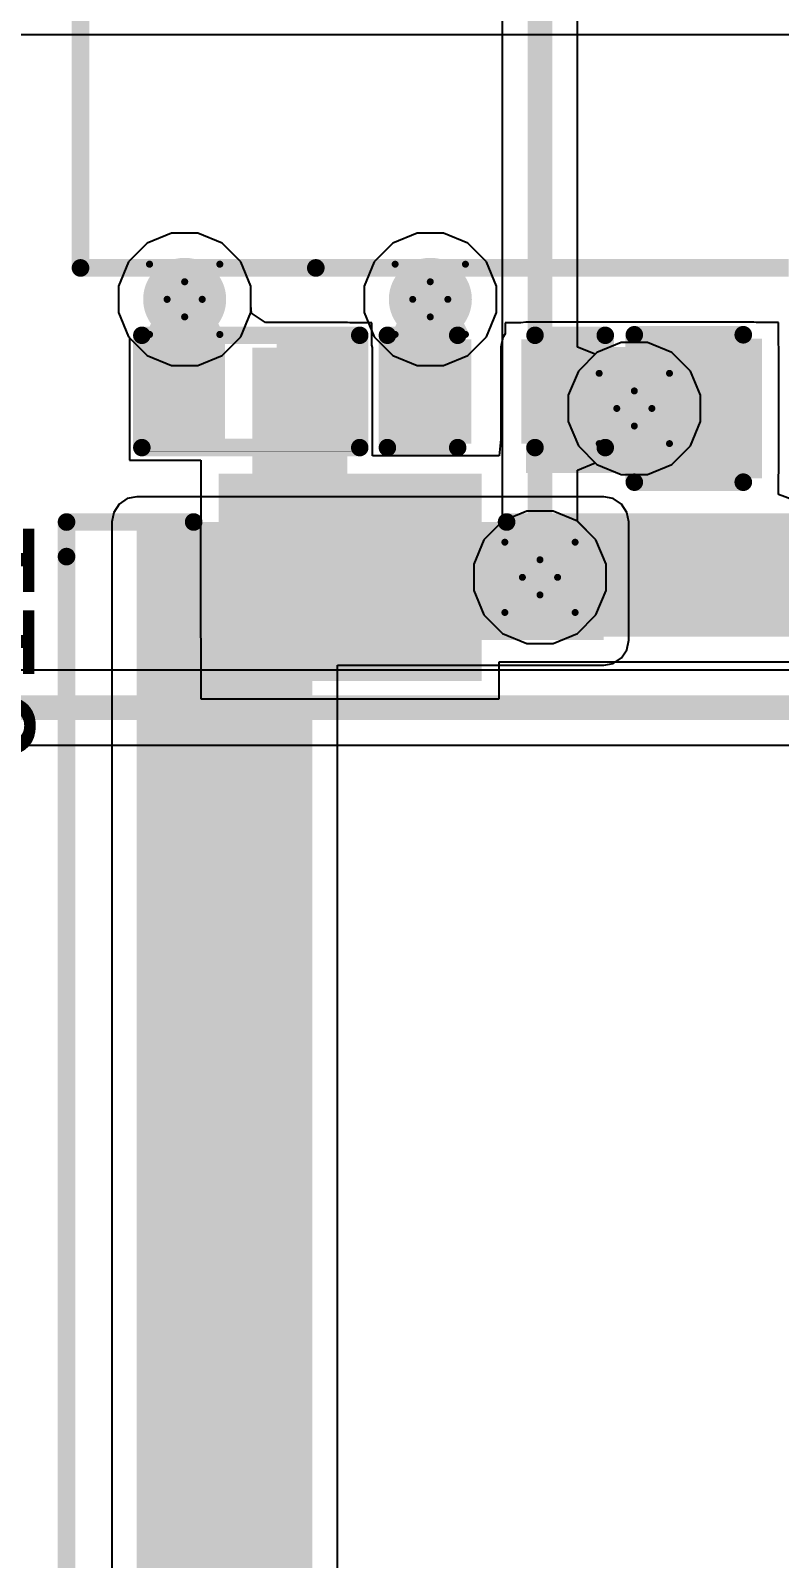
# Model space of a CAD drawing. Header units: inches. Extents: x -3 to 289, y -11 to 89.
# Drawn here: x 45.92 to 51.33, y 8.14 to 19.19 of the extents above; entities that cross this region are included whole.
import ezdxf

# ---------------------------------------------------------------- set-up
doc = ezdxf.new("R2010")
doc.units = ezdxf.units.IN
for name, color, linetype in [('Bottom Layer', 5, 'Continuous'), ('Drill Drawing', 1, 'Continuous'), ('Layer 1', 16, 'Continuous'), ('Layer 2', 76, 'Continuous'), ('Top Layer', 1, 'Continuous'), ('Top Overlay', 2, 'Continuous'), ('Top Paste', 8, 'Continuous'), ('Top Solder', 216, 'Continuous'), ('Via Holes', 16, 'Continuous')]:
    doc.layers.add(name, color=color, linetype=linetype)
doc.styles.add('Arial', font='', dxfattribs={"height": 0.2})
doc.styles.get('Arial').set_extended_font_data('Arial')

# ---------------------------------------------------------------- blocks, each defined once
blk = doc.blocks.new('693071010811_2')
at = {"layer": 'Top Overlay'}
for points in [[(5.274, 7.426, 0.127, 0.127, 0), (1.855, 7.426, 0.127, 0.127, 0)], [(6.975, 7.426, 0.127, 0.127, 0), (5.274, 7.426, 0.127, 0.127, 0)], [(6.975, 7.426, 0.127, 0.127, 0), (6.975, -5.844, 0.127, 0.127, 0)]]:
    blk.add_lwpolyline(points, format="xyseb", dxfattribs=at)
for points in [[(5.242, 7.426, 0.0635, 0.0635, 1), (5.306, 7.426, 0.0635, 0.0635, 1)], [(5.242, 7.426, 0.0635, 0.0635, 1), (5.306, 7.426, 0.0635, 0.0635, 1)], [(6.943, 7.426, 0.0635, 0.0635, 1), (7.007, 7.426, 0.0635, 0.0635, 1)], [(6.943, 7.426, 0.0635, 0.0635, 1), (7.007, 7.426, 0.0635, 0.0635, 1)]]:
    blk.add_lwpolyline(points, format="xyseb", close=True, dxfattribs=at)
blk = doc.blocks.new('R___0402_29')
at = {"layer": 'Top Layer'}
for points in [[(-0.699, -0.318), (-0.699, 0.318), (-0.241, 0.318), (-0.241, -0.318)], [(0.241, -0.318), (0.241, 0.318), (0.699, 0.318), (0.699, -0.318)]]:
    blk.add_hatch(color=1, dxfattribs=at).paths.add_polyline_path(points)
at = {"layer": 'Top Paste'}
for points in [[(-0.699, -0.318), (-0.699, 0.318), (-0.241, 0.318), (-0.241, -0.318)], [(0.241, -0.318), (0.241, 0.318), (0.699, 0.318), (0.699, -0.318)]]:
    blk.add_hatch(color=8, dxfattribs=at).paths.add_polyline_path(points)
at = {"layer": 'Top Solder'}
for points in [[(-0.754, -0.373), (-0.754, 0.373), (-0.186, 0.373), (-0.186, -0.373)], [(0.186, -0.373), (0.186, 0.373), (0.754, 0.373), (0.754, -0.373)]]:
    blk.add_hatch(color=216, dxfattribs=at).paths.add_polyline_path(points)
at = {"layer": 'Top Overlay'}
for points in [[(-0.787, -0.406, 0.127, 0.127, 0), (-0.787, 0.406, 0.127, 0.127, 0)], [(-0.787, 0.406, 0.127, 0.127, 0), (0.787, 0.406, 0.127, 0.127, 0)], [(0.787, -0.406, 0.127, 0.127, 0), (0.787, 0.406, 0.127, 0.127, 0)], [(-0.787, -0.406, 0.127, 0.127, 0), (0.787, -0.406, 0.127, 0.127, 0)], [(-0.813, -0.432, 0.00323, 0.00323, 0), (0.813, -0.432, 0.00323, 0.00323, 0)]]:
    blk.add_lwpolyline(points, format="xyseb", dxfattribs=at)
for points in [[(-0.819, 0.406, 0.0635, 0.0635, 1), (-0.756, 0.406, 0.0635, 0.0635, 1)], [(-0.819, 0.406, 0.0635, 0.0635, 1), (-0.756, 0.406, 0.0635, 0.0635, 1)], [(0.756, 0.406, 0.0635, 0.0635, 1), (0.819, 0.406, 0.0635, 0.0635, 1)], [(0.756, 0.406, 0.0635, 0.0635, 1), (0.819, 0.406, 0.0635, 0.0635, 1)], [(-0.819, -0.406, 0.0635, 0.0635, 1), (-0.756, -0.406, 0.0635, 0.0635, 1)], [(-0.819, -0.406, 0.0635, 0.0635, 1), (-0.756, -0.406, 0.0635, 0.0635, 1)], [(-0.814, -0.432, 0.00161, 0.00161, 1), (-0.812, -0.432, 0.00161, 0.00161, 1)], [(0.756, -0.406, 0.0635, 0.0635, 1), (0.819, -0.406, 0.0635, 0.0635, 1)], [(0.756, -0.406, 0.0635, 0.0635, 1), (0.819, -0.406, 0.0635, 0.0635, 1)], [(0.812, -0.432, 0.00161, 0.00161, 1), (0.814, -0.432, 0.00161, 0.00161, 1)]]:
    blk.add_lwpolyline(points, format="xyseb", close=True, dxfattribs=at)
blk = doc.blocks.new('693071010811_81')
at = {"layer": 'Top Layer'}
blk.add_hatch(color=1, dxfattribs=at).paths.add_polyline_path([(-5.875, 7.725), (-4.075, 7.725), (-4.075, 6.325), (-5.875, 6.325)])
at = {"layer": 'Top Paste'}
blk.add_hatch(color=8, dxfattribs=at).paths.add_polyline_path([(-5.875, 7.725), (-4.075, 7.725), (-4.075, 6.325), (-5.875, 6.325)])
at = {"layer": 'Top Solder'}
blk.add_hatch(color=216, dxfattribs=at).paths.add_polyline_path([(-5.925, 7.775), (-4.025, 7.775), (-4.025, 6.275), (-5.925, 6.275)])
at = {"layer": 'Top Overlay'}
for points in [[(-7.025, 7.425, 0.127, 0.127, 0), (-6.106, 7.425, 0.127, 0.127, 0)], [(-7.025, 7.175, 0.127, 0.127, 0), (-7.025, 7.425, 0.127, 0.127, 0)], [(-3.844, 7.425, 0.127, 0.127, 0), (-0.406, 7.425, 0.127, 0.127, 0)], [(-7.025, -4.944, 0.127, 0.127, 0), (-7.025, 7.175, 0.127, 0.127, 0)]]:
    blk.add_lwpolyline(points, format="xyseb", dxfattribs=at)
for points in [[(-7.057, 7.425, 0.0635, 0.0635, 1), (-6.993, 7.425, 0.0635, 0.0635, 1)], [(-7.057, 7.425, 0.0635, 0.0635, 1), (-6.993, 7.425, 0.0635, 0.0635, 1)], [(-6.138, 7.425, 0.0635, 0.0635, 1), (-6.074, 7.425, 0.0635, 0.0635, 1)], [(-3.876, 7.425, 0.0635, 0.0635, 1), (-3.812, 7.425, 0.0635, 0.0635, 1)], [(-7.057, 7.175, 0.0635, 0.0635, 1), (-6.993, 7.175, 0.0635, 0.0635, 1)], [(-7.057, 7.175, 0.0635, 0.0635, 1), (-6.993, 7.175, 0.0635, 0.0635, 1)]]:
    blk.add_lwpolyline(points, format="xyseb", close=True, dxfattribs=at)
blk = doc.blocks.new('C___0603_110')
at = {"layer": 'Top Layer'}
for points in [[(-0.381, 0.445), (-0.381, -0.445), (-1.143, -0.445), (-1.143, 0.445)], [(1.143, 0.445), (1.143, -0.445), (0.381, -0.445), (0.381, 0.445)]]:
    blk.add_hatch(color=1, dxfattribs=at).paths.add_polyline_path(points)
at = {"layer": 'Top Paste'}
for points in [[(-0.381, 0.445), (-0.381, -0.445), (-1.143, -0.445), (-1.143, 0.445)], [(1.143, 0.445), (1.143, -0.445), (0.381, -0.445), (0.381, 0.445)]]:
    blk.add_hatch(color=8, dxfattribs=at).paths.add_polyline_path(points)
at = {"layer": 'Top Solder'}
for points in [[(-0.321, 0.504), (-0.321, -0.504), (-1.203, -0.504), (-1.203, 0.504)], [(1.203, 0.504), (1.203, -0.504), (0.321, -0.504), (0.321, 0.504)]]:
    blk.add_hatch(color=216, dxfattribs=at).paths.add_polyline_path(points)
at = {"layer": 'Top Overlay'}
for points in [[(-1.245, 0.533, 0.127, 0.127, 0), (-1.245, -0.533, 0.127, 0.127, 0)], [(-0.457, 0.533, 0.127, 0.127, 0), (-1.245, 0.533, 0.127, 0.127, 0)], [(1.245, 0.533, 0.127, 0.127, 0), (0.457, 0.533, 0.127, 0.127, 0)], [(1.245, 0.533, 0.127, 0.127, 0), (1.245, -0.533, 0.127, 0.127, 0)], [(-0.457, -0.533, 0.127, 0.127, 0), (-1.245, -0.533, 0.127, 0.127, 0)], [(1.245, -0.533, 0.127, 0.127, 0), (0.457, -0.533, 0.127, 0.127, 0)]]:
    blk.add_lwpolyline(points, format="xyseb", dxfattribs=at)
for points in [[(-1.276, 0.533, 0.0635, 0.0635, 1), (-1.213, 0.533, 0.0635, 0.0635, 1)], [(-1.276, 0.533, 0.0635, 0.0635, 1), (-1.213, 0.533, 0.0635, 0.0635, 1)], [(-0.489, 0.533, 0.0635, 0.0635, 1), (-0.425, 0.533, 0.0635, 0.0635, 1)], [(0.425, 0.533, 0.0635, 0.0635, 1), (0.489, 0.533, 0.0635, 0.0635, 1)], [(1.213, 0.533, 0.0635, 0.0635, 1), (1.276, 0.533, 0.0635, 0.0635, 1)], [(1.213, 0.533, 0.0635, 0.0635, 1), (1.276, 0.533, 0.0635, 0.0635, 1)], [(-1.276, -0.533, 0.0635, 0.0635, 1), (-1.213, -0.533, 0.0635, 0.0635, 1)], [(-1.276, -0.533, 0.0635, 0.0635, 1), (-1.213, -0.533, 0.0635, 0.0635, 1)], [(-0.489, -0.533, 0.0635, 0.0635, 1), (-0.425, -0.533, 0.0635, 0.0635, 1)], [(0.425, -0.533, 0.0635, 0.0635, 1), (0.489, -0.533, 0.0635, 0.0635, 1)], [(1.213, -0.533, 0.0635, 0.0635, 1), (1.276, -0.533, 0.0635, 0.0635, 1)], [(1.213, -0.533, 0.0635, 0.0635, 1), (1.276, -0.533, 0.0635, 0.0635, 1)]]:
    blk.add_lwpolyline(points, format="xyseb", close=True, dxfattribs=at)
blk = doc.blocks.new('____0402_113')
at = {"layer": 'Top Layer'}
for points in [[(-0.699, -0.318), (-0.699, 0.318), (-0.241, 0.318), (-0.241, -0.318)], [(0.241, -0.318), (0.241, 0.318), (0.699, 0.318), (0.699, -0.318)]]:
    blk.add_hatch(color=1, dxfattribs=at).paths.add_polyline_path(points)
at = {"layer": 'Top Paste'}
for points in [[(-0.699, -0.318), (-0.699, 0.318), (-0.241, 0.318), (-0.241, -0.318)], [(0.241, -0.318), (0.241, 0.318), (0.699, 0.318), (0.699, -0.318)]]:
    blk.add_hatch(color=8, dxfattribs=at).paths.add_polyline_path(points)
at = {"layer": 'Top Solder'}
for points in [[(-0.758, -0.377), (-0.758, 0.377), (-0.181, 0.377), (-0.181, -0.377)], [(0.181, -0.377), (0.181, 0.377), (0.758, 0.377), (0.758, -0.377)]]:
    blk.add_hatch(color=216, dxfattribs=at).paths.add_polyline_path(points)
at = {"layer": 'Top Overlay'}
for points in [[(-0.787, -0.406, 0.127, 0.127, 0), (-0.787, 0.406, 0.127, 0.127, 0)], [(-0.787, 0.406, 0.127, 0.127, 0), (-0.279, 0.406, 0.127, 0.127, 0)], [(0.279, 0.406, 0.127, 0.127, 0), (0.787, 0.406, 0.127, 0.127, 0)], [(0.787, -0.406, 0.127, 0.127, 0), (0.787, 0.406, 0.127, 0.127, 0)], [(-0.787, -0.406, 0.127, 0.127, 0), (-0.279, -0.406, 0.127, 0.127, 0)], [(0.279, -0.406, 0.127, 0.127, 0), (0.787, -0.406, 0.127, 0.127, 0)]]:
    blk.add_lwpolyline(points, format="xyseb", dxfattribs=at)
for points in [[(-0.819, 0.406, 0.0635, 0.0635, 1), (-0.756, 0.406, 0.0635, 0.0635, 1)], [(-0.819, 0.406, 0.0635, 0.0635, 1), (-0.756, 0.406, 0.0635, 0.0635, 1)], [(-0.311, 0.406, 0.0635, 0.0635, 1), (-0.248, 0.406, 0.0635, 0.0635, 1)], [(0.248, 0.406, 0.0635, 0.0635, 1), (0.311, 0.406, 0.0635, 0.0635, 1)], [(0.756, 0.406, 0.0635, 0.0635, 1), (0.819, 0.406, 0.0635, 0.0635, 1)], [(0.756, 0.406, 0.0635, 0.0635, 1), (0.819, 0.406, 0.0635, 0.0635, 1)], [(-0.819, -0.406, 0.0635, 0.0635, 1), (-0.756, -0.406, 0.0635, 0.0635, 1)], [(-0.819, -0.406, 0.0635, 0.0635, 1), (-0.756, -0.406, 0.0635, 0.0635, 1)], [(-0.311, -0.406, 0.0635, 0.0635, 1), (-0.248, -0.406, 0.0635, 0.0635, 1)], [(0.248, -0.406, 0.0635, 0.0635, 1), (0.311, -0.406, 0.0635, 0.0635, 1)], [(0.756, -0.406, 0.0635, 0.0635, 1), (0.819, -0.406, 0.0635, 0.0635, 1)], [(0.756, -0.406, 0.0635, 0.0635, 1), (0.819, -0.406, 0.0635, 0.0635, 1)]]:
    blk.add_lwpolyline(points, format="xyseb", close=True, dxfattribs=at)

msp = doc.modelspace()

# ---------------------------------------------------------------- hatches: boundary and pattern name
at = {"layer": 'Bottom Layer'}
h = msp.add_hatch(color=5, dxfattribs=at)
edge = h.paths.add_edge_path()
edge.add_arc((47.032, 17.247), 0.3, 0, 360)
h = msp.add_hatch(color=5, dxfattribs=at)
edge = h.paths.add_edge_path()
edge.add_arc((48.808, 17.247), 0.3, 0, 360)
h = msp.add_hatch(color=5, dxfattribs=at)
edge = h.paths.add_edge_path()
edge.add_arc((50.283, 16.458), 0.3, 0, 360)
h = msp.add_hatch(color=5, dxfattribs=at)
edge = h.paths.add_edge_path()
edge.add_arc((49.6, 15.237), 0.3, 0, 360)
at = {"layer": 'Layer 1'}
h = msp.add_hatch(color=16, dxfattribs=at)
edge = h.paths.add_edge_path()
edge.add_arc((47.032, 17.247), 0.3, 0, 360)
h = msp.add_hatch(color=16, dxfattribs=at)
edge = h.paths.add_edge_path()
edge.add_arc((48.808, 17.247), 0.3, 0, 360)
h = msp.add_hatch(color=16, dxfattribs=at)
edge = h.paths.add_edge_path()
edge.add_arc((50.283, 16.458), 0.3, 0, 360)
h = msp.add_hatch(color=16, dxfattribs=at)
edge = h.paths.add_edge_path()
edge.add_arc((49.6, 15.237), 0.3, 0, 360)
at = {"layer": 'Layer 2'}
h = msp.add_hatch(color=76, dxfattribs=at)
edge = h.paths.add_edge_path()
edge.add_arc((47.032, 17.247), 0.3, 0, 360)
h = msp.add_hatch(color=76, dxfattribs=at)
edge = h.paths.add_edge_path()
edge.add_arc((48.808, 17.247), 0.3, 0, 360)
h = msp.add_hatch(color=76, dxfattribs=at)
edge = h.paths.add_edge_path()
edge.add_arc((50.283, 16.458), 0.3, 0, 360)
for points in [[(46.686, 2.087), (47.956, 2.087), (47.956, 15.638), (46.686, 15.638)], [(46.711, 14.783), (50.061, 14.783), (50.061, 15.638), (46.711, 15.638)]]:
    msp.add_hatch(color=76, dxfattribs=at).paths.add_polyline_path(points)
h = msp.add_hatch(color=76, dxfattribs=at)
edge = h.paths.add_edge_path()
edge.add_arc((49.6, 15.237), 0.3, 0, 360)
at = {"layer": 'Top Layer'}
h = msp.add_hatch(color=1, dxfattribs=at)
edge = h.paths.add_edge_path()
edge.add_arc((47.032, 17.247), 0.3, 0, 360)
h = msp.add_hatch(color=1, dxfattribs=at)
edge = h.paths.add_edge_path()
edge.add_arc((48.808, 17.247), 0.3, 0, 360)
for points in [[(51.146, 16.902), (49.499, 16.902), (49.499, 15.992), (51.146, 15.992)], [(47.522, 15.069), (48.208, 15.069), (48.208, 16.898), (47.522, 16.898)], [(47.328, 14.807), (54.828, 14.807), (54.828, 15.615), (47.328, 15.615)]]:
    msp.add_hatch(color=1, dxfattribs=at).paths.add_polyline_path(points)
h = msp.add_hatch(color=1, dxfattribs=at)
edge = h.paths.add_edge_path()
edge.add_arc((50.283, 16.458), 0.3, 0, 360)
h = msp.add_hatch(color=1, dxfattribs=at)
edge = h.paths.add_edge_path()
edge.add_arc((49.6, 15.237), 0.3, 0, 360)
at = {"layer": 'Via Holes'}
h = msp.add_hatch(color=7, dxfattribs=at)
edge = h.paths.add_edge_path()
edge.add_arc((47.032, 17.247), 0.15, 0, 360)
h = msp.add_hatch(color=7, dxfattribs=at)
edge = h.paths.add_edge_path()
edge.add_arc((48.808, 17.247), 0.15, 0, 360)
h = msp.add_hatch(color=7, dxfattribs=at)
edge = h.paths.add_edge_path()
edge.add_arc((50.283, 16.458), 0.15, 0, 360)
h = msp.add_hatch(color=7, dxfattribs=at)
edge = h.paths.add_edge_path()
edge.add_arc((49.6, 15.237), 0.15, 0, 360)

# ---------------------------------------------------------------- linework, layer by layer
at = {"layer": 'Bottom Layer'}
for p, q in [((24.074, 19.161), (58.339, 19.161)), ((46.937, 17.725), (46.761, 17.652)), ((47.127, 17.725), (46.937, 17.725)), ((47.303, 17.652), (47.127, 17.725)), ((48.713, 17.725), (48.537, 17.652)), ((48.903, 17.725), (48.713, 17.725)), ((49.078, 17.652), (48.903, 17.725)), ((46.761, 17.652), (46.627, 17.518)), ((47.437, 17.518), (47.303, 17.652)), ((48.537, 17.652), (48.403, 17.517)), ((49.213, 17.517), (49.078, 17.652)), ((46.627, 17.518), (46.554, 17.342)), ((47.51, 17.342), (47.437, 17.518)), ((48.403, 17.517), (48.33, 17.342)), ((49.285, 17.342), (49.213, 17.517)), ((46.554, 17.342), (46.554, 17.152)), ((47.51, 17.152), (47.51, 17.342)), ((48.33, 17.342), (48.33, 17.152)), ((49.285, 17.152), (49.285, 17.342)), ((46.554, 17.152), (46.627, 16.976)), ((47.437, 16.976), (47.51, 17.152)), ((48.33, 17.152), (48.403, 16.976)), ((49.213, 16.976), (49.285, 17.152)), ((46.627, 16.976), (46.761, 16.842)), ((47.303, 16.842), (47.437, 16.976)), ((48.403, 16.976), (48.537, 16.842)), ((49.078, 16.842), (49.213, 16.976)), ((46.761, 16.842), (46.937, 16.769)), ((47.127, 16.769), (47.303, 16.842)), ((48.537, 16.842), (48.713, 16.769)), ((48.903, 16.769), (49.078, 16.842)), ((46.937, 16.769), (47.127, 16.769)), ((48.713, 16.769), (48.903, 16.769)), ((49.505, 15.715), (49.33, 15.642)), ((49.695, 15.715), (49.505, 15.715)), ((49.871, 15.642), (49.695, 15.715)), ((49.33, 15.642), (49.195, 15.508)), ((50.005, 15.508), (49.871, 15.642)), ((49.195, 15.508), (49.123, 15.332)), ((50.078, 15.332), (50.005, 15.508)), ((49.123, 15.332), (49.123, 15.142)), ((50.078, 15.142), (50.078, 15.332)), ((49.123, 15.142), (49.195, 14.966)), ((50.005, 14.966), (50.078, 15.142)), ((49.195, 14.966), (49.33, 14.832)), ((49.871, 14.832), (50.005, 14.966)), ((49.33, 14.832), (49.505, 14.759)), ((49.695, 14.759), (49.871, 14.832)), ((49.505, 14.759), (49.695, 14.759)), ((58.339, 14.566), (35.378, 14.566)), ((35.266, 14.023), (58.339, 14.023))]:
    msp.add_line(p, q, dxfattribs=at)
msp.add_lwpolyline([(35.266, 14.295, 0.178, 0.178, 0), (60, 14.295, 0.178, 0.178, 0)], format="xyseb", dxfattribs=at)
at = {"layer": 'Drill Drawing'}
for points in [[(46.778, 17.501, 0.0508, 0.0508, 0), (47.032, 17.374, 0.0508, 0.0508, 0)], [(46.778, 17.501, 0.0508, 0.0508, 0), (46.905, 17.247, 0.0508, 0.0508, 0)], [(47.032, 17.374, 0.0508, 0.0508, 0), (47.286, 17.501, 0.0508, 0.0508, 0)], [(47.159, 17.247, 0.0508, 0.0508, 0), (47.286, 17.501, 0.0508, 0.0508, 0)], [(48.554, 17.501, 0.0508, 0.0508, 0), (48.808, 17.374, 0.0508, 0.0508, 0)], [(48.554, 17.501, 0.0508, 0.0508, 0), (48.681, 17.247, 0.0508, 0.0508, 0)], [(48.808, 17.374, 0.0508, 0.0508, 0), (49.062, 17.501, 0.0508, 0.0508, 0)], [(48.935, 17.247, 0.0508, 0.0508, 0), (49.062, 17.501, 0.0508, 0.0508, 0)], [(46.778, 16.993, 0.0508, 0.0508, 0), (46.905, 17.247, 0.0508, 0.0508, 0)], [(47.159, 17.247, 0.0508, 0.0508, 0), (47.286, 16.993, 0.0508, 0.0508, 0)], [(48.554, 16.993, 0.0508, 0.0508, 0), (48.681, 17.247, 0.0508, 0.0508, 0)], [(48.935, 17.247, 0.0508, 0.0508, 0), (49.062, 16.993, 0.0508, 0.0508, 0)], [(46.778, 16.993, 0.0508, 0.0508, 0), (47.032, 17.12, 0.0508, 0.0508, 0)], [(47.032, 17.12, 0.0508, 0.0508, 0), (47.286, 16.993, 0.0508, 0.0508, 0)], [(48.554, 16.993, 0.0508, 0.0508, 0), (48.808, 17.12, 0.0508, 0.0508, 0)], [(48.808, 17.12, 0.0508, 0.0508, 0), (49.062, 16.993, 0.0508, 0.0508, 0)], [(50.029, 16.712, 0.0508, 0.0508, 0), (50.283, 16.585, 0.0508, 0.0508, 0)], [(50.029, 16.712, 0.0508, 0.0508, 0), (50.156, 16.458, 0.0508, 0.0508, 0)], [(50.283, 16.585, 0.0508, 0.0508, 0), (50.537, 16.712, 0.0508, 0.0508, 0)], [(50.41, 16.458, 0.0508, 0.0508, 0), (50.537, 16.712, 0.0508, 0.0508, 0)], [(50.029, 16.204, 0.0508, 0.0508, 0), (50.156, 16.458, 0.0508, 0.0508, 0)], [(50.41, 16.458, 0.0508, 0.0508, 0), (50.537, 16.204, 0.0508, 0.0508, 0)], [(50.029, 16.204, 0.0508, 0.0508, 0), (50.283, 16.331, 0.0508, 0.0508, 0)], [(50.283, 16.331, 0.0508, 0.0508, 0), (50.537, 16.204, 0.0508, 0.0508, 0)], [(49.346, 15.491, 0.0508, 0.0508, 0), (49.6, 15.364, 0.0508, 0.0508, 0)], [(49.346, 15.491, 0.0508, 0.0508, 0), (49.473, 15.237, 0.0508, 0.0508, 0)], [(49.6, 15.364, 0.0508, 0.0508, 0), (49.854, 15.491, 0.0508, 0.0508, 0)], [(49.727, 15.237, 0.0508, 0.0508, 0), (49.854, 15.491, 0.0508, 0.0508, 0)], [(49.346, 14.983, 0.0508, 0.0508, 0), (49.473, 15.237, 0.0508, 0.0508, 0)], [(49.727, 15.237, 0.0508, 0.0508, 0), (49.854, 14.983, 0.0508, 0.0508, 0)], [(49.346, 14.983, 0.0508, 0.0508, 0), (49.6, 15.11, 0.0508, 0.0508, 0)], [(49.6, 15.11, 0.0508, 0.0508, 0), (49.854, 14.983, 0.0508, 0.0508, 0)]]:
    msp.add_lwpolyline(points, format="xyseb", dxfattribs=at)
for points in [[(46.765, 17.501, 0.0254, 0.0254, 1), (46.791, 17.501, 0.0254, 0.0254, 1)], [(46.765, 17.501, 0.0254, 0.0254, 1), (46.791, 17.501, 0.0254, 0.0254, 1)], [(47.273, 17.501, 0.0254, 0.0254, 1), (47.299, 17.501, 0.0254, 0.0254, 1)], [(47.273, 17.501, 0.0254, 0.0254, 1), (47.299, 17.501, 0.0254, 0.0254, 1)], [(48.541, 17.501, 0.0254, 0.0254, 1), (48.566, 17.501, 0.0254, 0.0254, 1)], [(48.541, 17.501, 0.0254, 0.0254, 1), (48.566, 17.501, 0.0254, 0.0254, 1)], [(49.049, 17.501, 0.0254, 0.0254, 1), (49.074, 17.501, 0.0254, 0.0254, 1)], [(49.049, 17.501, 0.0254, 0.0254, 1), (49.074, 17.501, 0.0254, 0.0254, 1)], [(47.019, 17.374, 0.0254, 0.0254, 1), (47.045, 17.374, 0.0254, 0.0254, 1)], [(47.019, 17.374, 0.0254, 0.0254, 1), (47.045, 17.374, 0.0254, 0.0254, 1)], [(48.795, 17.374, 0.0254, 0.0254, 1), (48.82, 17.374, 0.0254, 0.0254, 1)], [(48.795, 17.374, 0.0254, 0.0254, 1), (48.82, 17.374, 0.0254, 0.0254, 1)], [(46.892, 17.247, 0.0254, 0.0254, 1), (46.918, 17.247, 0.0254, 0.0254, 1)], [(46.892, 17.247, 0.0254, 0.0254, 1), (46.918, 17.247, 0.0254, 0.0254, 1)], [(47.146, 17.247, 0.0254, 0.0254, 1), (47.172, 17.247, 0.0254, 0.0254, 1)], [(47.146, 17.247, 0.0254, 0.0254, 1), (47.172, 17.247, 0.0254, 0.0254, 1)], [(48.668, 17.247, 0.0254, 0.0254, 1), (48.693, 17.247, 0.0254, 0.0254, 1)], [(48.668, 17.247, 0.0254, 0.0254, 1), (48.693, 17.247, 0.0254, 0.0254, 1)], [(48.922, 17.247, 0.0254, 0.0254, 1), (48.947, 17.247, 0.0254, 0.0254, 1)], [(48.922, 17.247, 0.0254, 0.0254, 1), (48.947, 17.247, 0.0254, 0.0254, 1)], [(47.019, 17.12, 0.0254, 0.0254, 1), (47.045, 17.12, 0.0254, 0.0254, 1)], [(47.019, 17.12, 0.0254, 0.0254, 1), (47.045, 17.12, 0.0254, 0.0254, 1)], [(48.795, 17.12, 0.0254, 0.0254, 1), (48.82, 17.12, 0.0254, 0.0254, 1)], [(48.795, 17.12, 0.0254, 0.0254, 1), (48.82, 17.12, 0.0254, 0.0254, 1)], [(46.765, 16.993, 0.0254, 0.0254, 1), (46.791, 16.993, 0.0254, 0.0254, 1)], [(46.765, 16.993, 0.0254, 0.0254, 1), (46.791, 16.993, 0.0254, 0.0254, 1)], [(47.273, 16.993, 0.0254, 0.0254, 1), (47.299, 16.993, 0.0254, 0.0254, 1)], [(47.273, 16.993, 0.0254, 0.0254, 1), (47.299, 16.993, 0.0254, 0.0254, 1)], [(48.541, 16.993, 0.0254, 0.0254, 1), (48.566, 16.993, 0.0254, 0.0254, 1)], [(48.541, 16.993, 0.0254, 0.0254, 1), (48.566, 16.993, 0.0254, 0.0254, 1)], [(49.049, 16.993, 0.0254, 0.0254, 1), (49.074, 16.993, 0.0254, 0.0254, 1)], [(49.049, 16.993, 0.0254, 0.0254, 1), (49.074, 16.993, 0.0254, 0.0254, 1)], [(50.016, 16.712, 0.0254, 0.0254, 1), (50.041, 16.712, 0.0254, 0.0254, 1)], [(50.016, 16.712, 0.0254, 0.0254, 1), (50.041, 16.712, 0.0254, 0.0254, 1)], [(50.524, 16.712, 0.0254, 0.0254, 1), (50.549, 16.712, 0.0254, 0.0254, 1)], [(50.524, 16.712, 0.0254, 0.0254, 1), (50.549, 16.712, 0.0254, 0.0254, 1)], [(50.27, 16.585, 0.0254, 0.0254, 1), (50.295, 16.585, 0.0254, 0.0254, 1)], [(50.27, 16.585, 0.0254, 0.0254, 1), (50.295, 16.585, 0.0254, 0.0254, 1)], [(50.143, 16.458, 0.0254, 0.0254, 1), (50.168, 16.458, 0.0254, 0.0254, 1)], [(50.143, 16.458, 0.0254, 0.0254, 1), (50.168, 16.458, 0.0254, 0.0254, 1)], [(50.397, 16.458, 0.0254, 0.0254, 1), (50.422, 16.458, 0.0254, 0.0254, 1)], [(50.397, 16.458, 0.0254, 0.0254, 1), (50.422, 16.458, 0.0254, 0.0254, 1)], [(50.27, 16.331, 0.0254, 0.0254, 1), (50.295, 16.331, 0.0254, 0.0254, 1)], [(50.27, 16.331, 0.0254, 0.0254, 1), (50.295, 16.331, 0.0254, 0.0254, 1)], [(50.016, 16.204, 0.0254, 0.0254, 1), (50.041, 16.204, 0.0254, 0.0254, 1)], [(50.016, 16.204, 0.0254, 0.0254, 1), (50.041, 16.204, 0.0254, 0.0254, 1)], [(50.524, 16.204, 0.0254, 0.0254, 1), (50.549, 16.204, 0.0254, 0.0254, 1)], [(50.524, 16.204, 0.0254, 0.0254, 1), (50.549, 16.204, 0.0254, 0.0254, 1)], [(49.334, 15.491, 0.0254, 0.0254, 1), (49.359, 15.491, 0.0254, 0.0254, 1)], [(49.334, 15.491, 0.0254, 0.0254, 1), (49.359, 15.491, 0.0254, 0.0254, 1)], [(49.842, 15.491, 0.0254, 0.0254, 1), (49.867, 15.491, 0.0254, 0.0254, 1)], [(49.842, 15.491, 0.0254, 0.0254, 1), (49.867, 15.491, 0.0254, 0.0254, 1)], [(49.588, 15.364, 0.0254, 0.0254, 1), (49.613, 15.364, 0.0254, 0.0254, 1)], [(49.588, 15.364, 0.0254, 0.0254, 1), (49.613, 15.364, 0.0254, 0.0254, 1)], [(49.461, 15.237, 0.0254, 0.0254, 1), (49.486, 15.237, 0.0254, 0.0254, 1)], [(49.461, 15.237, 0.0254, 0.0254, 1), (49.486, 15.237, 0.0254, 0.0254, 1)], [(49.715, 15.237, 0.0254, 0.0254, 1), (49.74, 15.237, 0.0254, 0.0254, 1)], [(49.715, 15.237, 0.0254, 0.0254, 1), (49.74, 15.237, 0.0254, 0.0254, 1)], [(49.588, 15.11, 0.0254, 0.0254, 1), (49.613, 15.11, 0.0254, 0.0254, 1)], [(49.588, 15.11, 0.0254, 0.0254, 1), (49.613, 15.11, 0.0254, 0.0254, 1)], [(49.334, 14.983, 0.0254, 0.0254, 1), (49.359, 14.983, 0.0254, 0.0254, 1)], [(49.334, 14.983, 0.0254, 0.0254, 1), (49.359, 14.983, 0.0254, 0.0254, 1)], [(49.842, 14.983, 0.0254, 0.0254, 1), (49.867, 14.983, 0.0254, 0.0254, 1)], [(49.842, 14.983, 0.0254, 0.0254, 1), (49.867, 14.983, 0.0254, 0.0254, 1)]]:
    msp.add_lwpolyline(points, format="xyseb", close=True, dxfattribs=at)
at = {"layer": 'Layer 1'}
for p, q in [((49.328, 19.99), (49.328, 15.641)), ((49.872, 16.902), (49.872, 19.878)), ((46.937, 17.725), (46.761, 17.652)), ((47.127, 17.725), (46.937, 17.725)), ((47.303, 17.652), (47.127, 17.725)), ((46.761, 17.652), (46.627, 17.518)), ((47.437, 17.518), (47.303, 17.652)), ((46.627, 17.518), (46.554, 17.342)), ((47.51, 17.342), (47.437, 17.518)), ((46.554, 17.342), (46.554, 17.152)), ((47.51, 17.152), (47.51, 17.342)), ((46.554, 17.152), (46.627, 16.976)), ((47.437, 16.976), (47.51, 17.152)), ((46.627, 16.976), (46.761, 16.842)), ((47.303, 16.842), (47.437, 16.976)), ((49.999, 16.85), (49.872, 16.902)), ((50.188, 16.935), (50.012, 16.863)), ((50.378, 16.935), (50.188, 16.935)), ((50.553, 16.863), (50.378, 16.935)), ((46.761, 16.842), (46.937, 16.769)), ((47.127, 16.769), (47.303, 16.842)), ((50.012, 16.863), (49.999, 16.85)), ((50.688, 16.728), (50.553, 16.863)), ((46.937, 16.769), (47.127, 16.769)), ((50.761, 16.553), (50.688, 16.728)), ((50.761, 16.363), (50.761, 16.553)), ((50.688, 16.187), (50.761, 16.363)), ((50.553, 16.053), (50.688, 16.187)), ((49.872, 16.013), (49.999, 16.065)), ((49.999, 16.065), (50.012, 16.053)), ((50.012, 16.053), (50.188, 15.98)), ((50.378, 15.98), (50.553, 16.053)), ((49.872, 15.641), (49.872, 16.013)), ((50.188, 15.98), (50.378, 15.98)), ((49.328, 15.641), (49.195, 15.508)), ((50.005, 15.508), (49.872, 15.641)), ((49.195, 15.508), (49.123, 15.332)), ((50.078, 15.332), (50.005, 15.508)), ((49.123, 15.332), (49.123, 15.142)), ((50.078, 15.142), (50.078, 15.332)), ((49.123, 15.142), (49.195, 14.966)), ((50.005, 14.966), (50.078, 15.142)), ((49.195, 14.966), (49.33, 14.832)), ((49.871, 14.832), (50.005, 14.966)), ((49.33, 14.832), (49.505, 14.759)), ((49.695, 14.759), (49.871, 14.832)), ((49.505, 14.759), (49.695, 14.759))]:
    msp.add_line(p, q, dxfattribs=at)
msp.add_lwpolyline([(49.6, 15.237, 0.178, 0.178, 0), (49.6, 19.99, 0.178, 0.178, 0)], format="xyseb", dxfattribs=at)
msp.add_lwpolyline([(49.556, 15.237, 0.0889, 0.0889, 1), (49.645, 15.237, 0.0889, 0.0889, 1)], format="xyseb", close=True, dxfattribs=at)
at = {"layer": 'Layer 2'}
for p, q in [((48.713, 17.725), (48.537, 17.652)), ((48.903, 17.725), (48.713, 17.725)), ((49.078, 17.652), (48.903, 17.725)), ((48.537, 17.652), (48.403, 17.517)), ((49.213, 17.517), (49.078, 17.652)), ((48.403, 17.517), (48.33, 17.342)), ((49.285, 17.342), (49.213, 17.517)), ((48.33, 17.342), (48.33, 17.152)), ((49.285, 17.152), (49.285, 17.342)), ((48.33, 17.152), (48.403, 16.976)), ((49.213, 16.976), (49.285, 17.152)), ((48.403, 16.976), (48.537, 16.842)), ((49.078, 16.842), (49.213, 16.976)), ((50.188, 16.935), (50.012, 16.863)), ((50.378, 16.935), (50.188, 16.935)), ((50.553, 16.863), (50.378, 16.935)), ((48.537, 16.842), (48.713, 16.769)), ((48.903, 16.769), (49.078, 16.842)), ((50.012, 16.863), (49.878, 16.728)), ((50.688, 16.728), (50.553, 16.863)), ((48.713, 16.769), (48.903, 16.769)), ((49.878, 16.728), (49.805, 16.553)), ((50.761, 16.553), (50.688, 16.728)), ((49.805, 16.553), (49.805, 16.363)), ((50.761, 16.363), (50.761, 16.553)), ((49.805, 16.363), (49.878, 16.187)), ((50.688, 16.187), (50.761, 16.363)), ((49.878, 16.187), (50.012, 16.053)), ((50.553, 16.053), (50.688, 16.187)), ((50.012, 16.053), (50.188, 15.98)), ((50.378, 15.98), (50.553, 16.053)), ((50.188, 15.98), (50.378, 15.98)), ((46.617, 15.806), (46.558, 15.766)), ((46.686, 15.819), (46.617, 15.806)), ((50.061, 15.819), (46.686, 15.819)), ((50.13, 15.806), (50.061, 15.819)), ((50.189, 15.766), (50.13, 15.806)), ((46.519, 15.707), (46.505, 15.638)), ((46.558, 15.766), (46.519, 15.707)), ((50.228, 15.707), (50.189, 15.766)), ((50.242, 15.638), (50.228, 15.707)), ((46.505, 15.638), (46.505, 2.087)), ((50.242, 14.783), (50.242, 15.638)), ((50.189, 14.655), (50.228, 14.713)), ((50.228, 14.713), (50.242, 14.783)), ((48.137, 6.615), (48.137, 14.602)), ((48.137, 14.602), (50.061, 14.602)), ((50.061, 14.602), (50.13, 14.615)), ((50.13, 14.615), (50.189, 14.655))]:
    msp.add_line(p, q, dxfattribs=at)
at = {"layer": 'Top Layer'}
for p, q in [((46.937, 17.725), (46.761, 17.652)), ((47.127, 17.725), (46.937, 17.725)), ((47.303, 17.652), (47.127, 17.725)), ((46.761, 17.652), (46.627, 17.518)), ((47.437, 17.518), (47.303, 17.652)), ((46.627, 17.518), (46.554, 17.342)), ((47.51, 17.342), (47.437, 17.518)), ((46.554, 17.342), (46.554, 17.152)), ((47.51, 17.202), (47.51, 17.342)), ((46.554, 17.152), (46.627, 16.976)), ((47.515, 17.148), (47.51, 17.202)), ((47.617, 17.079), (47.515, 17.148)), ((48.208, 17.079), (47.617, 17.079)), ((48.226, 17.076), (48.208, 17.079)), ((48.386, 17.076), (48.226, 17.076)), ((48.386, 16.916), (48.386, 17.076)), ((49.461, 17.076), (49.349, 17.076)), ((49.349, 17.076), (49.349, 16.998)), ((49.499, 17.083), (49.461, 17.076)), ((51.146, 17.083), (49.499, 17.083)), ((51.164, 17.08), (51.146, 17.083)), ((51.324, 17.08), (51.164, 17.08)), ((51.324, 16.92), (51.324, 17.08)), ((46.627, 16.976), (46.634, 16.97)), ((46.634, 16.97), (46.634, 16.085)), ((48.39, 16.898), (48.386, 16.916)), ((49.332, 16.972), (49.318, 16.902)), ((49.318, 16.902), (49.318, 16.237)), ((49.349, 16.998), (49.332, 16.972)), ((51.328, 16.902), (51.324, 16.92)), ((51.328, 15.992), (51.328, 16.902)), ((48.39, 16.115), (48.39, 16.898)), ((49.318, 16.237), (49.306, 16.115)), ((46.634, 16.085), (47.15, 16.085)), ((47.15, 16.085), (47.15, 15.632)), ((49.191, 16.115), (48.39, 16.115)), ((49.306, 16.115), (49.191, 16.115)), ((51.324, 15.975), (51.328, 15.992)), ((51.324, 15.835), (51.324, 15.975)), ((51.435, 15.796), (51.324, 15.835)), ((47.15, 15.632), (47.147, 15.615)), ((47.147, 15.615), (47.147, 14.807)), ((47.147, 14.807), (47.15, 14.79)), ((47.15, 14.79), (47.15, 14.359)), ((49.306, 14.359), (49.306, 14.626)), ((49.306, 14.626), (52.85, 14.626)), ((47.15, 14.359), (49.306, 14.359))]:
    msp.add_line(p, q, dxfattribs=at)
for points in [[(47.04, 16.517, 0.178, 0.178, 0), (47.04, 17.247, 0.178, 0.178, 0)], [(48.815, 16.517, 0.178, 0.178, 0), (48.815, 17.247, 0.178, 0.178, 0)]]:
    msp.add_lwpolyline(points, format="xyseb", dxfattribs=at)
for points in [[(46.996, 17.247, 0.0889, 0.0889, 1), (47.084, 17.247, 0.0889, 0.0889, 1)], [(48.771, 17.247, 0.0889, 0.0889, 1), (48.86, 17.247, 0.0889, 0.0889, 1)], [(46.996, 16.517, 0.0889, 0.0889, 1), (47.084, 16.517, 0.0889, 0.0889, 1)], [(48.771, 16.517, 0.0889, 0.0889, 1), (48.86, 16.517, 0.0889, 0.0889, 1)]]:
    msp.add_lwpolyline(points, format="xyseb", close=True, dxfattribs=at)

# ---------------------------------------------------------------- block references
at = {"rotation": 180}
for name, p in [('693071010811_2', (53.254, 24.9)), ('C___0603_110', (51.527, 16.458))]:
    msp.add_blockref(name, p, dxfattribs=at)
for name, p in [('R___0402_29', (47.51, 16.581)), ('____0402_113', (49.285, 16.581)), ('693071010811_81', (53.203, 8.212))]:
    msp.add_blockref(name, p)

# ---------------------------------------------------------------- texts
at = {"layer": 'Top Overlay', "style": 'Arial'}
msp.add_text('J11', height=0.762, rotation=90, dxfattribs=at).set_placement((45.945, 13.926))

doc.saveas('drawing.dxf')
